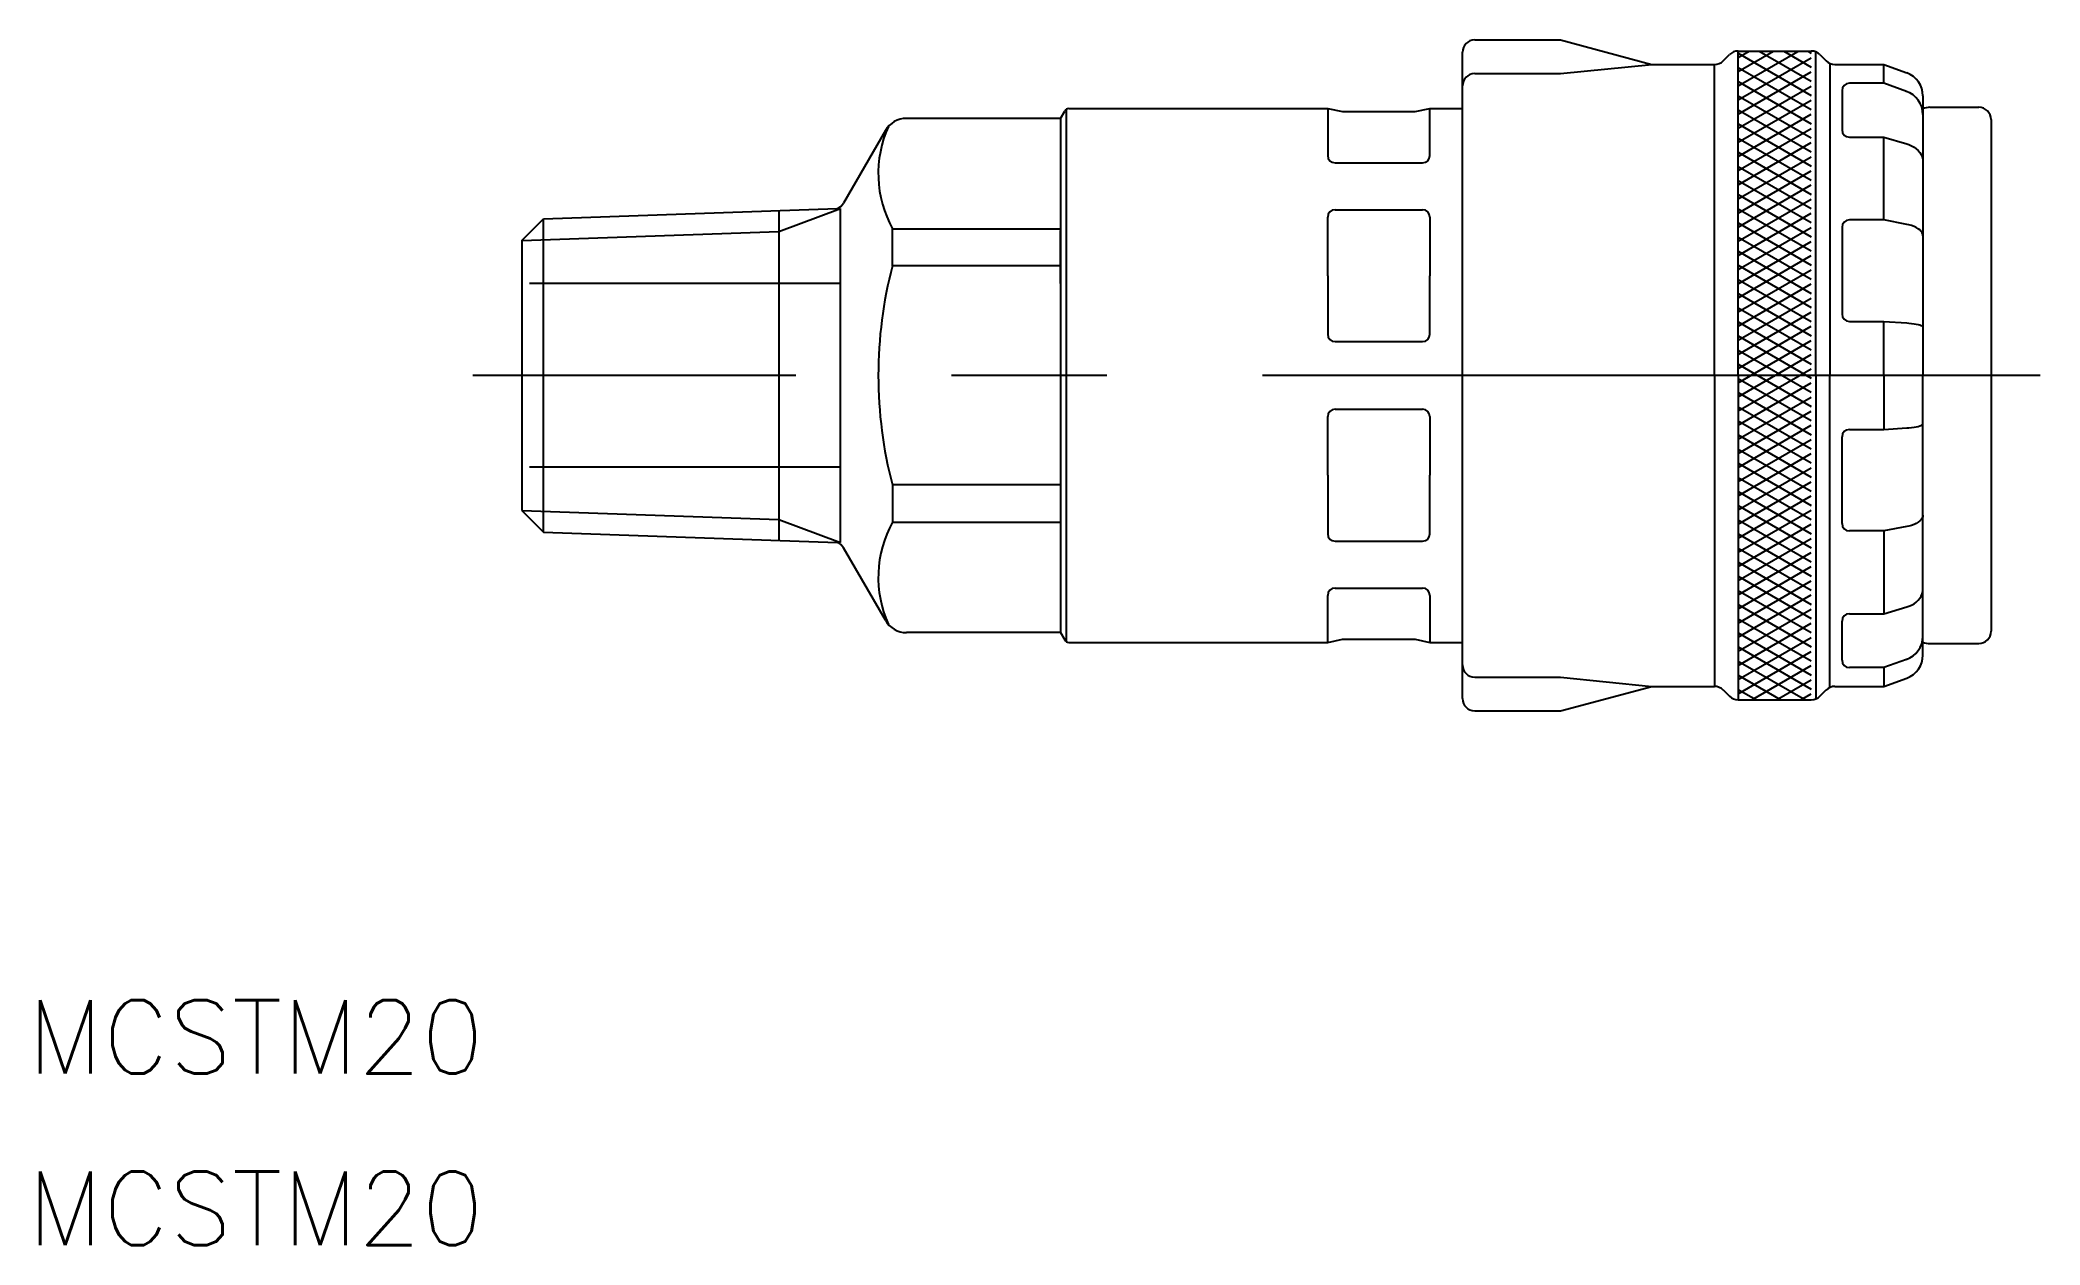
# Model space of a CAD drawing. Extents: x -19.7 to 62, y -35.5 to 13.7.
import ezdxf

# ---------------------------------------------------------------- set-up
doc = ezdxf.new("R2010")
doc.units = 0
doc.linetypes.add('CENTER', pattern=[50.8, 31.75, -6.35, 6.35, -6.35])
doc.linetypes.add('DASHED', pattern=[19.05, 12.7, -6.35])
doc.layers.get('0').update_dxf_attribs({"linetype": 'CONTINUOUS'})
doc.layers.add('CENTER', color=1, linetype='CENTER')
doc.styles.get("Standard").update_dxf_attribs({"font": 'txt.shx', "height": 3, "bigfont": 'bigfont.shx'})

msp = doc.modelspace()

# ---------------------------------------------------------------- linework, layer by layer
at = {"color": 7, "linetype": 'CONTINUOUS'}
for p, q in [((38.418, -13.2), (38.418, 13.2)), ((38.918, 13.7), (42.418, 13.7)), ((42.418, 13.7), (46.15, 12.7)), ((49.065, 12.846), (49.322, 13.104)), ((49.675, 0), (49.675, 13.25)), ((49.675, 13.25), (52.661, 13.25)), ((49.678, 12.985), (50.129, 13.245)), ((49.678, 12.408), (51.12, 13.241)), ((49.678, 11.83), (52.112, 13.236)), ((49.678, 13.158), (52.66, 11.436)), ((50.53, 13.243), (52.66, 12.014)), ((51.538, 13.239), (52.66, 12.591)), ((52.547, 13.234), (52.66, 13.168)), ((52.848, 0), (52.848, 13.214)), ((53.015, 13.104), (53.272, 12.846)), ((38.918, 12.325), (42.418, 12.325)), ((42.418, 12.325), (46.15, 12.7)), ((46.15, 12.7), (48.711, 12.7)), ((48.711, 0), (48.711, 12.7)), ((49.678, 11.253), (52.66, 12.975)), ((49.678, 12.581), (52.66, 10.859)), ((49.678, 10.676), (52.66, 12.398)), ((53.418, 12.745), (53.418, 0)), ((53.625, 12.7), (55.618, 12.7)), ((55.618, 11.934), (55.618, 12.7)), ((55.618, 12.7), (56.56, 12.357)), ((38.418, 11.825), (38.418, 11.825)), ((49.678, 12.003), (52.66, 10.281)), ((49.678, 10.098), (52.66, 11.82)), ((53.918, 11.634), (53.918, 10.029)), ((55.618, 11.934), (54.218, 11.934)), ((56.542, 11.602), (55.618, 11.934)), ((22, 10.5), (22.173, 10.8)), ((22.231, 10.863), (22.231, -10.863)), ((22.346, 10.9), (32.912, 10.9)), ((32.912, 10.9), (32.912, 8.982)), ((32.912, 10.9), (33.518, 10.773)), ((33.518, 10.773), (36.479, 10.773)), ((36.479, 10.773), (37.085, 10.9)), ((37.085, 8.982), (37.085, 10.9)), ((37.085, 10.9), (38.418, 10.9)), ((49.678, 11.426), (52.66, 9.704)), ((49.678, 9.521), (52.66, 11.243)), ((49.678, 10.849), (52.66, 9.127)), ((49.678, 8.943), (52.66, 10.666)), ((57.218, 11.417), (57.218, 0)), ((57.5, 10.95), (59.5, 10.95)), ((14.849, 10), (13.139, 7.038)), ((22, 10.5), (15.715, 10.5)), ((22, 10.5), (22, 0)), ((22, 10.5), (22, -10.5)), ((49.677, 8.366), (52.66, 10.088)), ((49.678, 10.271), (52.66, 8.549)), ((60, 10.45), (60, -10.45)), ((49.677, 7.789), (52.66, 9.511)), ((49.678, 9.694), (52.66, 7.972)), ((49.678, 9.117), (52.66, 7.395)), ((54.218, 9.729), (55.618, 9.729)), ((55.618, 6.35), (55.618, 9.729)), ((55.618, 9.729), (56.56, 9.453)), ((56.56, 9.453), (56.644, 9.426)), ((56.644, 9.426), (56.754, 9.38)), ((56.754, 9.38), (56.856, 9.323)), ((56.856, 9.323), (56.947, 9.257)), ((56.947, 9.257), (57.027, 9.183)), ((57.027, 9.183), (57.095, 9.102)), ((57.095, 9.102), (57.148, 9.015)), ((57.148, 9.015), (57.187, 8.923)), ((33.212, 8.682), (36.785, 8.682)), ((49.677, 7.211), (52.66, 8.934)), ((49.677, 8.539), (52.66, 6.817)), ((49.677, 6.634), (52.66, 8.356)), ((57.187, 8.923), (57.21, 8.829)), ((57.21, 8.829), (57.218, 8.733)), ((49.677, 7.962), (52.66, 6.24)), ((49.677, 6.057), (52.66, 7.779)), ((49.677, 7.385), (52.661, 5.663)), ((0.887, 6.4), (12.879, 6.818)), ((10.5, 6.698), (10.5, -6.698)), ((13.015, -6.823), (13.015, 6.822)), ((33.212, 6.768), (36.785, 6.768)), ((49.677, 5.479), (52.66, 7.202)), ((49.677, 6.808), (52.661, 5.085)), ((49.677, 4.902), (52.66, 6.624)), ((0, 5.513), (0.887, 6.4)), ((0.887, -6.4), (0.887, 6.4)), ((15.138, 4.472), (15.138, 5.991)), ((15.138, 5.991), (22, 5.991)), ((22, 3.75), (22, 5.919)), ((22, 3.75), (22, 5.919)), ((32.912, 4.075), (32.912, 6.468)), ((37.085, 6.468), (37.085, 4.075)), ((49.677, 6.23), (52.661, 4.508)), ((49.677, 4.324), (52.66, 6.047)), ((53.918, 6.05), (53.918, 2.505)), ((55.618, 6.35), (54.218, 6.35)), ((56.56, 6.17), (55.618, 6.35)), ((56.644, 6.152), (56.56, 6.17)), ((56.754, 6.122), (56.644, 6.152)), ((56.856, 6.085), (56.754, 6.122)), ((56.947, 6.042), (56.856, 6.085)), ((57.027, 5.994), (56.947, 6.042)), ((57.095, 5.941), (57.027, 5.994)), ((57.148, 5.884), (57.095, 5.941)), ((57.187, 5.824), (57.148, 5.884)), ((57.21, 5.763), (57.187, 5.824)), ((57.218, 5.7), (57.21, 5.763)), ((0, 5.513), (0, -5.513)), ((49.677, 5.653), (52.661, 3.93)), ((49.677, 3.747), (52.661, 5.47)), ((49.677, 5.076), (52.661, 3.353)), ((22, 4.472), (15.138, 4.472)), ((49.677, 3.17), (52.661, 4.892)), ((49.677, 4.498), (52.661, 2.776)), ((49.677, 2.592), (52.661, 4.315)), ((32.912, 4.075), (32.912, 1.683)), ((37.085, 1.683), (37.085, 4.075)), ((49.677, 3.921), (52.661, 2.198)), ((49.677, 2.015), (52.661, 3.738)), ((49.677, 3.344), (52.661, 1.621)), ((49.677, 1.437), (52.661, 3.16)), ((49.677, 2.766), (52.661, 1.044)), ((49.677, 0.86), (52.661, 2.583)), ((49.676, 0.283), (52.661, 2.006)), ((49.677, 2.189), (52.661, 0.466)), ((54.218, 2.205), (55.618, 2.205)), ((55.618, 0), (55.618, 2.205)), ((55.618, 2.205), (56.56, 2.143)), ((56.56, 2.143), (56.644, 2.137)), ((56.644, 2.137), (56.754, 2.126)), ((56.754, 2.126), (56.856, 2.113)), ((56.856, 2.113), (56.947, 2.098)), ((56.947, 2.098), (57.027, 2.082)), ((57.027, 2.082), (57.095, 2.063)), ((57.095, 2.063), (57.148, 2.043)), ((57.148, 2.043), (57.187, 2.023)), ((57.187, 2.023), (57.21, 2.001)), ((57.21, 2.001), (57.218, 1.98)), ((33.212, 1.383), (36.785, 1.383)), ((49.676, -0.295), (52.661, 1.428)), ((49.676, -0.872), (52.661, 0.851)), ((49.677, 1.612), (52.661, -0.111)), ((49.677, 1.034), (52.661, -0.688)), ((48.711, 0), (48.711, -12.7)), ((49.675, 0), (49.675, -13.25)), ((49.676, -1.45), (52.661, 0.274)), ((49.677, 0.457), (52.661, -1.266)), ((52.848, 0), (52.848, -13.214)), ((53.418, -12.745), (53.418, 0)), ((55.618, 0), (55.618, -2.205)), ((57.218, -11.417), (57.218, 0)), ((49.676, -0.12), (52.661, -1.843)), ((49.676, -2.027), (52.661, -0.304)), ((49.676, -0.697), (52.661, -2.421)), ((33.212, -1.383), (36.785, -1.383)), ((49.676, -2.604), (52.661, -0.881)), ((49.676, -1.275), (52.661, -2.998)), ((49.676, -3.182), (52.661, -1.458)), ((32.912, -4.075), (32.912, -1.683)), ((37.085, -1.683), (37.085, -4.075)), ((49.676, -1.852), (52.661, -3.575)), ((49.676, -3.759), (52.661, -2.036)), ((49.676, -2.429), (52.661, -4.153)), ((54.218, -2.205), (55.618, -2.205)), ((55.618, -2.205), (56.56, -2.143)), ((56.56, -2.143), (56.644, -2.137)), ((56.644, -2.137), (56.754, -2.126)), ((56.754, -2.126), (56.856, -2.113)), ((56.856, -2.113), (56.947, -2.098)), ((56.947, -2.098), (57.027, -2.082)), ((57.027, -2.082), (57.095, -2.063)), ((57.095, -2.063), (57.148, -2.043)), ((57.148, -2.043), (57.187, -2.023)), ((57.187, -2.023), (57.21, -2.001)), ((57.21, -2.001), (57.218, -1.98)), ((49.676, -4.336), (52.661, -2.613)), ((49.676, -3.007), (52.661, -4.73)), ((49.676, -4.914), (52.661, -3.19)), ((53.918, -6.05), (53.918, -2.505)), ((22, -3.75), (22, -5.919)), ((22, -3.75), (22, -5.919)), ((32.912, -4.075), (32.912, -6.468)), ((37.085, -6.468), (37.085, -4.075)), ((49.676, -3.584), (52.661, -5.307)), ((49.676, -5.491), (52.661, -3.768)), ((22, -4.472), (15.138, -4.472)), ((15.138, -4.472), (15.138, -5.991)), ((49.676, -4.161), (52.661, -5.885)), ((49.676, -6.069), (52.661, -4.345)), ((49.676, -4.739), (52.661, -6.462)), ((0, -5.513), (0.887, -6.4)), ((49.676, -6.646), (52.661, -4.922)), ((49.676, -5.316), (52.661, -7.039)), ((49.676, -7.223), (52.661, -5.5)), ((57.218, -5.7), (57.21, -5.763)), ((0.887, -6.4), (12.879, -6.818)), ((15.138, -5.991), (22, -5.991)), ((49.676, -5.893), (52.661, -7.617)), ((49.676, -7.801), (52.661, -6.077)), ((49.676, -6.471), (52.661, -8.194)), ((55.618, -6.35), (54.218, -6.35)), ((56.56, -6.17), (55.618, -6.35)), ((55.618, -6.35), (55.618, -9.729)), ((56.644, -6.152), (56.56, -6.17)), ((56.754, -6.122), (56.644, -6.152)), ((56.856, -6.085), (56.754, -6.122)), ((56.947, -6.042), (56.856, -6.085)), ((57.027, -5.994), (56.947, -6.042)), ((57.095, -5.941), (57.027, -5.994)), ((57.148, -5.884), (57.095, -5.941)), ((57.187, -5.824), (57.148, -5.884)), ((57.21, -5.763), (57.187, -5.824)), ((14.849, -10), (13.139, -7.038)), ((33.212, -6.768), (36.785, -6.768)), ((49.675, -8.378), (52.661, -6.655)), ((49.675, -8.956), (52.661, -7.232)), ((49.676, -7.048), (52.661, -8.772)), ((49.675, -9.533), (52.661, -7.809)), ((49.676, -7.625), (52.661, -9.349)), ((32.912, -10.9), (32.912, -8.982)), ((33.212, -8.682), (36.785, -8.682)), ((37.085, -8.982), (37.085, -10.9)), ((49.675, -8.203), (52.661, -9.926)), ((49.675, -10.11), (52.661, -8.387)), ((49.675, -8.78), (52.661, -10.504)), ((49.675, -10.688), (52.661, -8.964)), ((57.148, -9.015), (57.187, -8.923)), ((57.187, -8.923), (57.21, -8.829)), ((57.21, -8.829), (57.218, -8.733)), ((49.675, -9.357), (52.661, -11.081)), ((49.675, -11.265), (52.661, -9.541)), ((54.218, -9.729), (55.618, -9.729)), ((55.618, -9.729), (56.56, -9.453)), ((56.56, -9.453), (56.644, -9.426)), ((56.644, -9.426), (56.754, -9.38)), ((56.754, -9.38), (56.856, -9.323)), ((56.856, -9.323), (56.947, -9.257)), ((56.947, -9.257), (57.027, -9.183)), ((57.027, -9.183), (57.095, -9.102)), ((57.095, -9.102), (57.148, -9.015)), ((22, -10.5), (15.715, -10.5)), ((22, -10.5), (22.173, -10.8)), ((49.675, -9.934), (52.661, -11.658)), ((49.675, -11.843), (52.661, -10.119)), ((49.675, -10.512), (52.661, -12.236)), ((53.918, -11.634), (53.918, -10.029)), ((22.346, -10.9), (32.912, -10.9)), ((32.912, -10.9), (33.518, -10.773)), ((33.518, -10.773), (36.479, -10.773)), ((36.479, -10.773), (37.085, -10.9)), ((37.085, -10.9), (38.418, -10.9)), ((49.675, -12.42), (52.661, -10.696)), ((49.675, -11.089), (52.661, -12.813)), ((49.675, -12.997), (52.661, -11.273)), ((57.5, -10.95), (59.5, -10.95)), ((38.418, -11.825), (38.418, -11.825)), ((49.675, -11.666), (52.418, -13.25)), ((49.675, -12.244), (51.418, -13.25)), ((50.237, -13.25), (52.661, -11.851)), ((55.618, -11.934), (54.218, -11.934)), ((56.542, -11.602), (55.618, -11.934)), ((55.618, -11.934), (55.618, -12.7)), ((38.918, -12.325), (42.418, -12.325)), ((42.418, -12.325), (46.15, -12.7)), ((42.418, -13.7), (46.15, -12.7)), ((46.15, -12.7), (48.711, -12.7)), ((49.065, -12.846), (49.322, -13.104)), ((49.675, -12.821), (50.418, -13.25)), ((51.237, -13.25), (52.661, -12.428)), ((52.237, -13.25), (52.661, -13.005)), ((53.015, -13.104), (53.272, -12.846)), ((53.625, -12.7), (55.618, -12.7)), ((55.618, -12.7), (56.56, -12.357)), ((38.918, -13.7), (42.418, -13.7)), ((49.675, -13.25), (52.661, -13.25))]:
    msp.add_line(p, q, dxfattribs=at)
at = {"color": 3, "linetype": 'CONTINUOUS'}
for p, q in [((10.5, 5.879), (13.015, 6.822)), ((0, 5.513), (10.5, 5.879)), ((0, -5.513), (10.5, -5.879)), ((10.5, -5.879), (13.015, -6.823))]:
    msp.add_line(p, q, dxfattribs=at)
at = {"color": 3, "linetype": 'DASHED'}
for p, q in [((13.015, 3.75), (0, 3.75)), ((13.015, -3.75), (0, -3.75))]:
    msp.add_line(p, q, dxfattribs=at)
at = {"color": 7, "linetype": 'CONTINUOUS'}
for centre, radius, start, end in [((38.918, 13.2), 0.5, 90, 180), ((49.675, 12.75), 0.5, 90, 135), ((52.661, 12.75), 0.5, 45, 90), ((38.918, 11.825), 0.5, 90, 180), ((48.711, 13.2), 0.5, 270, 315), ((53.625, 13.2), 0.5, 225, 270), ((56.218, 11.417), 1, 0, 70), ((54.218, 11.634), 0.3, 90, 180), ((56.218, 10.655), 1, 0, 71.11828), ((22.346, 10.7), 0.2, 90, 150), ((57.5, 10.25), 0.7, 90, 113.72319), ((59.5, 10.45), 0.5, 0, 90), ((19.251, 8.246), 4.69, 155.75663, 208.72919), ((15.715, 9.5), 1, 90, 150), ((54.218, 10.029), 0.3, 180, 270), ((33.212, 8.982), 0.3, 180, 270), ((36.785, 8.982), 0.3, 270, 0), ((12.706, 7.288), 0.5, 290.19049, 330), ((33.212, 6.468), 0.3, 90, 180), ((36.785, 6.468), 0.3, 0, 90), ((54.218, 6.05), 0.3, 90, 180), ((32.17, 0), 17.609, 165.28767, 180), ((54.218, 2.505), 0.3, 180, 270), ((33.212, 1.683), 0.3, 180, 270), ((36.785, 1.683), 0.3, 270, 0), ((32.17, 0), 17.609, 180, 194.71233), ((33.212, -1.683), 0.3, 90, 180), ((36.785, -1.683), 0.3, 0, 90), ((54.218, -2.505), 0.3, 90, 180), ((19.251, -8.246), 4.69, 151.27081, 204.24337), ((33.212, -6.468), 0.3, 180, 270), ((36.785, -6.468), 0.3, 270, 0), ((54.218, -6.05), 0.3, 180, 270), ((12.706, -7.288), 0.5, 30, 69.80951), ((33.212, -8.982), 0.3, 90, 180), ((36.785, -8.982), 0.3, 0, 90), ((54.218, -10.029), 0.3, 90, 180), ((15.715, -9.5), 1, 210, 270), ((59.5, -10.45), 0.5, 270, 0), ((22.346, -10.7), 0.2, 210, 270), ((56.218, -10.655), 1, 288.88172, 0), ((56.218, -11.417), 1, 290, 0), ((57.5, -10.25), 0.7, 246.27681, 270), ((38.918, -11.825), 0.5, 180, 270), ((54.218, -11.634), 0.3, 180, 270), ((48.711, -13.2), 0.5, 45, 90), ((53.625, -13.2), 0.5, 90, 135), ((38.918, -13.2), 0.5, 180, 270), ((49.675, -12.75), 0.5, 225, 270), ((52.661, -12.75), 0.5, 270, 315)]:
    msp.add_arc(centre, radius, start, end, dxfattribs=at)
at = {"layer": 'CENTER', "color": 1, "linetype": 'CENTER'}
msp.add_line((62, 0), (-2, 0), dxfattribs=at)

# ---------------------------------------------------------------- texts
at = {"color": 7, "linetype": 'CONTINUOUS'}
for p in [(-20.185, -28.513), (-20.185, -35.513)]:
    msp.add_text('MCSTM20', height=3, dxfattribs=at).set_placement(p)

doc.saveas('drawing.dxf')
